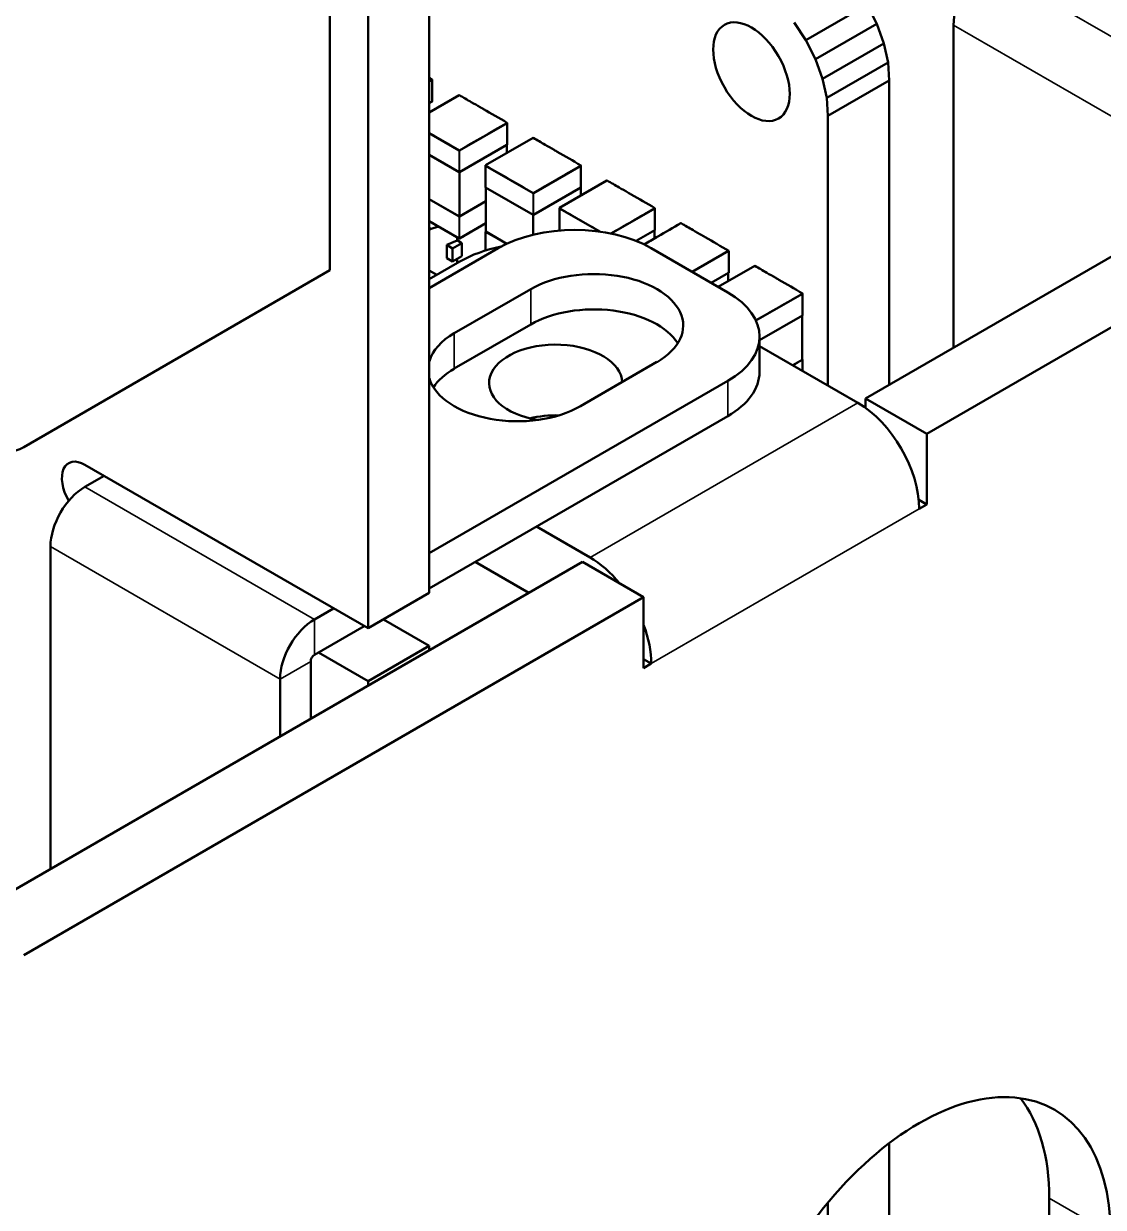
# Model space of a CAD drawing. Header units: millimetres. Extents: x 3118 to 4801, y 919 to 1849.
# Drawn here: x 4052.97 to 4072.92, y 1641.12 to 1662.99 of the extents above; entities that cross this region are included whole.
import ezdxf

# ---------------------------------------------------------------- set-up
doc = ezdxf.new("R2010")
doc.units = ezdxf.units.MM
doc.header["$LTSCALE"] = 1.8
doc.layers.add('외형선(ISO)', color=7, linetype='Continuous', lineweight=50)
doc.layers.add('좁은 외형선(ISO)', color=7, linetype='Continuous', lineweight=35)

msp = doc.modelspace()

# ---------------------------------------------------------------- linework, layer by layer
at = {"layer": '외형선(ISO)'}
for p, q in [((4058.632, 1669.865), (4058.632, 1658.434)), ((4060.47, 1666.027), (4060.47, 1652.473)), ((4059.339, 1651.82), (4059.339, 1665.374)), ((4068.56, 1663.338), (4067.427, 1662.684)), ((4068.737, 1662.987), (4068.56, 1663.338)), ((4067.427, 1662.684), (4067.211, 1663.012)), ((4068.737, 1662.987), (4067.603, 1662.333)), ((4068.868, 1662.628), (4068.737, 1662.987)), ((4070.158, 1657.005), (4070.158, 1662.965)), ((4067.603, 1662.333), (4067.427, 1662.684)), ((4068.868, 1662.628), (4067.735, 1661.974)), ((4079.986, 1662.68), (4068.531, 1656.066)), ((4068.949, 1662.273), (4068.868, 1662.628)), ((4067.735, 1661.974), (4067.603, 1662.333)), ((4068.949, 1662.273), (4067.815, 1661.619)), ((4068.969, 1661.941), (4068.949, 1662.273)), ((4060.47, 1661.923), (4060.523, 1661.954)), ((4060.524, 1661.556), (4060.524, 1661.956)), ((4067.815, 1661.619), (4067.735, 1661.974)), ((4068.969, 1661.941), (4067.836, 1661.287)), ((4068.969, 1656.319), (4068.969, 1661.941)), ((4081.118, 1662.026), (4069.663, 1655.413)), ((4061.022, 1661.67), (4060.47, 1661.351)), ((4067.836, 1661.287), (4067.815, 1661.619)), ((4060.522, 1661.552), (4060.47, 1661.522)), ((4067.836, 1656.304), (4067.836, 1661.287)), ((4060.47, 1660.968), (4061.022, 1660.649)), ((4061.029, 1660.649), (4061.906, 1661.155)), ((4061.907, 1660.757), (4061.907, 1661.157)), ((4061.905, 1660.753), (4061.028, 1660.247)), ((4062.387, 1660.881), (4061.51, 1660.375)), ((4061.902, 1660.602), (4061.902, 1660.751)), ((4061.023, 1660.247), (4060.47, 1660.566)), ((4061.509, 1659.969), (4061.509, 1660.372)), ((4061.51, 1660.367), (4062.387, 1659.861)), ((4062.394, 1659.861), (4063.271, 1660.367)), ((4063.272, 1659.969), (4063.272, 1660.369)), ((4061.026, 1660.246), (4061.025, 1659.43)), ((4063.752, 1660.093), (4062.875, 1659.587)), ((4062.388, 1659.458), (4061.511, 1659.965)), ((4061.517, 1659.961), (4061.517, 1659.146)), ((4063.27, 1659.964), (4062.393, 1659.458)), ((4063.267, 1659.813), (4063.267, 1659.963)), ((4061.025, 1659.43), (4060.47, 1659.751)), ((4061.517, 1659.714), (4061.025, 1659.43)), ((4062.391, 1659.458), (4062.391, 1659.092)), ((4062.874, 1659.181), (4062.874, 1659.584)), ((4062.875, 1659.579), (4063.619, 1659.149)), ((4063.83, 1659.113), (4064.636, 1659.578)), ((4064.637, 1659.18), (4064.637, 1659.58)), ((4061.022, 1659.024), (4060.47, 1659.343)), ((4060.47, 1659.224), (4060.507, 1659.202)), ((4060.507, 1659.202), (4060.47, 1659.181)), ((4060.507, 1659.202), (4060.637, 1659.244)), ((4061.517, 1659.306), (4061.029, 1659.024)), ((4060.984, 1658.988), (4060.793, 1658.902)), ((4060.984, 1659.045), (4060.984, 1658.988)), ((4061.072, 1658.938), (4060.984, 1658.989)), ((4061.509, 1659.144), (4061.509, 1658.799)), ((4061.511, 1659.149), (4061.517, 1659.152)), ((4061.514, 1659.149), (4061.517, 1659.151)), ((4061.902, 1658.924), (4061.514, 1659.149)), ((4062.888, 1659.17), (4062.876, 1659.176)), ((4062.882, 1659.173), (4062.882, 1659.169)), ((4064.635, 1659.176), (4064.29, 1658.977)), ((4064.632, 1659.023), (4064.632, 1659.175)), ((4064.632, 1659.022), (4064.632, 1659.022)), ((4060.47, 1658.107), (4061.743, 1658.842)), ((4060.793, 1658.902), (4060.793, 1658.658)), ((4060.901, 1658.84), (4060.793, 1658.902)), ((4060.901, 1658.84), (4061.072, 1658.938)), ((4060.901, 1658.84), (4060.901, 1658.595)), ((4061.072, 1658.938), (4061.072, 1658.693)), ((4065.986, 1658.025), (4064.571, 1658.842)), ((4066.001, 1658.794), (4065.327, 1658.406)), ((4066.002, 1658.392), (4066.002, 1658.795)), ((4060.47, 1658.27), (4061.036, 1658.597)), ((4060.901, 1658.595), (4060.793, 1658.658)), ((4060.901, 1658.595), (4061.072, 1658.693)), ((4060.984, 1658.642), (4060.984, 1658.567)), ((4058.632, 1658.434), (4052.975, 1655.168)), ((4060.47, 1658.428), (4060.606, 1658.349)), ((4065.679, 1658.203), (4066, 1658.388)), ((4066.482, 1658.516), (4065.809, 1658.128)), ((4065.994, 1658.384), (4065.994, 1658.234)), ((4060.93, 1657.27), (4062.344, 1658.087)), ((4066.505, 1657.504), (4067.366, 1658.002)), ((4067.367, 1657.604), (4067.367, 1658.004)), ((4067.365, 1657.599), (4066.571, 1657.141)), ((4067.362, 1656.783), (4067.362, 1657.598)), ((4062.344, 1657.434), (4060.93, 1656.617)), ((4066.571, 1657.209), (4066.571, 1656.556)), ((4066.571, 1657.034), (4068.39, 1655.984)), ((4064.677, 1656.74), (4063.263, 1655.923)), ((4067.362, 1656.783), (4067.184, 1656.68)), ((4067.362, 1656.785), (4067.365, 1656.783)), ((4067.367, 1656.779), (4067.367, 1656.575)), ((4060.47, 1653.208), (4065.986, 1656.393)), ((4068.531, 1656.066), (4069.663, 1655.413)), ((4068.531, 1655.892), (4068.531, 1656.066)), ((4060.47, 1652.555), (4065.986, 1655.739)), ((4069.663, 1655.413), (4069.663, 1654.106)), ((4054.106, 1654.841), (4059.339, 1651.82)), ((4054.106, 1654.433), (4054.46, 1654.637)), ((4069.663, 1654.106), (4069.512, 1654.193)), ((4069.663, 1654.106), (4069.521, 1654.025)), ((4062.45, 1653.698), (4063.44, 1653.127)), ((4053.47, 1647.37), (4053.47, 1653.331)), ((4063.299, 1653.045), (4051.843, 1646.431)), ((4061.319, 1653.045), (4062.309, 1652.473)), ((4064.43, 1652.392), (4063.299, 1653.045)), ((4059.339, 1651.82), (4060.47, 1652.473)), ((4064.43, 1652.392), (4052.975, 1645.778)), ((4064.43, 1651.085), (4064.43, 1652.392)), ((4058.349, 1651.983), (4058.702, 1652.188)), ((4059.622, 1651.983), (4060.47, 1651.494)), ((4058.349, 1651.33), (4059.268, 1651.861)), ((4059.339, 1650.84), (4058.42, 1651.371)), ((4060.47, 1651.494), (4059.339, 1650.84)), ((4060.47, 1651.494), (4060.47, 1651.412)), ((4058.278, 1650.146), (4058.278, 1651.208)), ((4064.571, 1651.167), (4064.43, 1651.249)), ((4064.571, 1651.167), (4064.43, 1651.085)), ((4057.712, 1649.82), (4057.712, 1650.881)), ((4059.339, 1650.759), (4059.339, 1650.84)), ((4068.969, 1620.3), (4068.969, 1642.307)), ((4071.925, 1612.71), (4071.925, 1641.287)), ((4067.836, 1619.646), (4067.836, 1641.209))]:
    msp.add_line(p, q, dxfattribs=at)
for centre, start, end in [((4060.519, 1661.956), 359.9906, 59.9722), ((4060.519, 1661.556), 300, 359.9906), ((4061.902, 1661.157), 359.9906, 59.9722), ((4061.902, 1660.757), 300, 359.9906), ((4063.267, 1660.369), 359.9906, 59.9722), ((4061.026, 1660.251), 239.9906, 300), ((4061.514, 1659.969), 179.9906, 239.9906), ((4063.267, 1659.969), 300, 359.9906), ((4062.391, 1659.463), 239.9906, 300), ((4064.632, 1659.58), 359.9906, 59.9722), ((4065.121, 1659.299), 60.0533, 119.9816), ((4061.025, 1659.026), 240.0185, 299.9373), ((4061.514, 1659.144), 120, 179.9906), ((4062.879, 1659.181), 179.9906, 239.9906), ((4064.632, 1659.18), 300, 359.9906), ((4065.997, 1658.392), 300, 359.9906), ((4067.362, 1658.004), 359.9906, 59.9722), ((4067.362, 1657.604), 300, 359.9906), ((4067.362, 1656.779), 359.9906, 59.9906)]:
    msp.add_arc(centre, 0.005, start, end, dxfattribs=at)
for centre, major_axis, start_param, end_param in [((4070.794, 1663.333), (0.45, 0.779), 0.785398, 2.356194), ((4063.157, 1658.025), (2, 0), 0.785398, 2.356194), ((4062.45, 1657.781), (2, 0), 1.903572, 2.356194), ((4063.511, 1657.413), (1.65, 0), 5.497787, 8.63938), ((4064.571, 1657.209), (2, 0), 5.497787, 7.068583), ((4063.511, 1656.76), (1.65, 0), 0.349938, 2.356194), ((4062.097, 1656.597), (-1.65, 0), 5.497787, 6.113654), ((4062.804, 1656.352), (-1.229, 0), 3.163652, 7.578432), ((4062.097, 1655.943), (-1.65, 0), 5.497787, 5.933247), ((4062.097, 1656.597), (-1.65, 0), 0.169531, 2.356194), ((4064.571, 1656.556), (2, 0), 5.497787, 6.283185), ((4068.39, 1654.678), (-0.8, 1.386), 3.926991, 5.497787), ((4062.804, 1655.045), (-1.229, 0), 4.660933, 5.114625), ((4052.975, 1655.984), (-0.5, -0.866), 5.497787, 7.068583), ((4054.106, 1654.351), (-0.3, 0.52), 5.497787, 7.859818), ((4054.106, 1653.698), (0.45, 0.779), 0.785398, 2.356194), ((4063.44, 1651.82), (0.8, -1.386), 1.850834, 2.356194), ((4058.349, 1651.249), (0.45, 0.779), 0.785398, 2.356194), ((4063.44, 1651.82), (0.8, -1.386), 0.785398, 1.290759), ((4058.349, 1651.249), (0.05, 0.0866), 0.785398, 2.356194), ((4069.521, 1638.593), (2.5, 4.33), 5.497787, 8.63938), ((4068.39, 1639.246), (2.5, 4.33), 5.497787, 6.054934)]:
    msp.add_ellipse(centre, major_axis=major_axis, ratio=0.57735, start_param=start_param, end_param=end_param, dxfattribs=at)
msp.add_ellipse((4066.422, 1662.104), major_axis=(0.5, -0.866), ratio=0.57735, dxfattribs=at)
for points in [[(4060.47, 1661.99), (4060.487, 1661.98), (4060.505, 1661.97), (4060.522, 1661.96)], [(4061.026, 1661.669), (4061.024, 1661.67), (4061.023, 1661.67), (4061.022, 1661.67)], [(4062.391, 1660.881), (4062.389, 1660.882), (4062.388, 1660.882), (4062.387, 1660.881)], [(4063.756, 1660.093), (4063.754, 1660.093), (4063.753, 1660.094), (4063.752, 1660.093)], [(4066.001, 1658.794), (4066.002, 1658.795), (4066.002, 1658.795), (4066.002, 1658.795)], [(4066.485, 1658.516), (4066.484, 1658.517), (4066.483, 1658.517), (4066.482, 1658.516)]]:
    msp.add_open_spline(points, degree=3, dxfattribs=at)
for points, knots in [([(4061.026, 1661.669), (4061.099, 1661.627), (4061.172, 1661.585), (4061.3, 1661.511), (4061.355, 1661.479), (4061.421, 1661.442), (4061.431, 1661.436), (4061.446, 1661.427), (4061.451, 1661.424), (4061.46, 1661.419), (4061.465, 1661.416), (4061.615, 1661.329), (4061.76, 1661.246), (4061.905, 1661.162)], [0, 0, 0, 0, 0.0310884, 0.0310884, 0.0544048, 0.0544048, 0.0587766, 0.0587766, 0.0608259, 0.0608259, 0.0628111, 0.0628111, 0.1243539, 0.1243539, 0.1243539, 0.1243539]), ([(4062.391, 1660.881), (4062.464, 1660.839), (4062.537, 1660.797), (4062.665, 1660.723), (4062.72, 1660.691), (4062.786, 1660.653), (4062.796, 1660.647), (4062.811, 1660.639), (4062.816, 1660.636), (4062.825, 1660.63), (4062.83, 1660.628), (4062.98, 1660.541), (4063.125, 1660.457), (4063.27, 1660.373)], [0, 0, 0, 0, 0.0310884, 0.0310884, 0.0544048, 0.0544048, 0.0587766, 0.0587766, 0.0608259, 0.0608259, 0.0628111, 0.0628111, 0.1243539, 0.1243539, 0.1243539, 0.1243539]), ([(4061.51, 1660.375), (4061.509, 1660.375), (4061.509, 1660.373), (4061.509, 1660.371), (4061.509, 1660.371), (4061.509, 1660.37), (4061.509, 1660.369), (4061.509, 1660.369), (4061.51, 1660.368), (4061.51, 1660.368), (4061.51, 1660.368), (4061.51, 1660.368), (4061.51, 1660.368), (4061.51, 1660.367), (4061.51, 1660.367), (4061.51, 1660.367), (4061.51, 1660.367), (4061.51, 1660.367), (4061.51, 1660.367), (4061.51, 1660.367), (4061.51, 1660.367), (4061.51, 1660.367)], [0.0000000028, 0.0000000028, 0.0000000028, 0.0000000028, 0.0004738719, 0.0004738719, 0.0004738719, 0.0007108064, 0.0007108064, 0.0007108064, 0.0008292737, 0.0008292737, 0.0008292737, 0.0008885073, 0.0008885073, 0.0008885073, 0.0009181242, 0.0009181242, 0.0009181242, 0.0009329326, 0.0009329326, 0.0009329326, 0.000947741, 0.000947741, 0.000947741, 0.000947741]), ([(4063.756, 1660.093), (4063.829, 1660.05), (4063.902, 1660.008), (4064.03, 1659.934), (4064.085, 1659.903), (4064.151, 1659.865), (4064.161, 1659.859), (4064.176, 1659.85), (4064.181, 1659.847), (4064.19, 1659.842), (4064.195, 1659.839), (4064.345, 1659.753), (4064.49, 1659.669), (4064.635, 1659.585)], [0, 0, 0, 0, 0.0310884, 0.0310884, 0.0544048, 0.0544048, 0.0587766, 0.0587766, 0.0608259, 0.0608259, 0.0628111, 0.0628111, 0.1243539, 0.1243539, 0.1243539, 0.1243539]), ([(4062.875, 1659.587), (4062.874, 1659.586), (4062.874, 1659.585), (4062.874, 1659.583), (4062.874, 1659.582), (4062.874, 1659.582), (4062.874, 1659.581), (4062.874, 1659.58), (4062.875, 1659.58), (4062.875, 1659.58), (4062.875, 1659.58), (4062.875, 1659.579), (4062.875, 1659.579), (4062.875, 1659.579), (4062.875, 1659.579), (4062.875, 1659.579), (4062.875, 1659.579), (4062.875, 1659.579), (4062.875, 1659.579), (4062.875, 1659.579), (4062.875, 1659.579), (4062.875, 1659.579)], [0.0000000028, 0.0000000028, 0.0000000028, 0.0000000028, 0.0004738719, 0.0004738719, 0.0004738719, 0.0007108064, 0.0007108064, 0.0007108064, 0.0008292737, 0.0008292737, 0.0008292737, 0.0008885073, 0.0008885073, 0.0008885073, 0.0009181242, 0.0009181242, 0.0009181242, 0.0009329326, 0.0009329326, 0.0009329326, 0.000947741, 0.000947741, 0.000947741, 0.000947741]), ([(4061.023, 1659.022), (4060.95, 1659.064), (4060.876, 1659.106), (4060.748, 1659.18), (4060.693, 1659.212), (4060.628, 1659.25), (4060.618, 1659.256), (4060.602, 1659.265), (4060.598, 1659.267), (4060.588, 1659.273), (4060.583, 1659.276), (4060.543, 1659.299), (4060.506, 1659.32), (4060.47, 1659.341)], [0, 0, 0, 0, 0.03108835, 0.03108835, 0.05440463, 0.05440463, 0.05877643, 0.05877643, 0.06082571, 0.06082571, 0.06281096, 0.06281096, 0.0781672, 0.0781672, 0.0781672, 0.0781672]), ([(4061.517, 1659.304), (4061.5, 1659.294), (4061.483, 1659.285), (4061.462, 1659.272), (4061.457, 1659.27), (4061.311, 1659.185), (4061.169, 1659.104), (4061.028, 1659.022)], [0.05479997, 0.05479997, 0.05479997, 0.05479997, 0.06200025, 0.06200025, 0.06393776, 0.06393776, 0.1240006, 0.1240006, 0.1240006, 0.1240006]), ([(4064.44, 1658.912), (4064.52, 1658.958), (4064.6, 1659.004), (4064.684, 1659.053), (4064.689, 1659.056), (4064.835, 1659.14), (4064.976, 1659.222), (4065.118, 1659.303)], [0.02805361, 0.02805361, 0.02805361, 0.02805361, 0.06200025, 0.06200025, 0.06393776, 0.06393776, 0.1240006, 0.1240006, 0.1240006, 0.1240006]), ([(4065.123, 1659.303), (4065.196, 1659.261), (4065.27, 1659.219), (4065.398, 1659.145), (4065.453, 1659.113), (4065.518, 1659.075), (4065.528, 1659.069), (4065.543, 1659.061), (4065.548, 1659.058), (4065.558, 1659.052), (4065.562, 1659.05), (4065.712, 1658.963), (4065.857, 1658.879), (4066.002, 1658.795)], [0, 0, 0, 0, 0.0310884, 0.0310884, 0.0544047, 0.0544047, 0.0587765, 0.0587765, 0.0608258, 0.0608258, 0.0628111, 0.0628111, 0.1243538, 0.1243538, 0.1243538, 0.1243538]), ([(4066.486, 1658.516), (4066.559, 1658.474), (4066.632, 1658.431), (4066.76, 1658.357), (4066.815, 1658.326), (4066.881, 1658.288), (4066.891, 1658.282), (4066.906, 1658.273), (4066.911, 1658.271), (4066.92, 1658.265), (4066.925, 1658.262), (4067.075, 1658.176), (4067.22, 1658.092), (4067.365, 1658.008)], [0, 0, 0, 0, 0.0310884, 0.0310884, 0.0544048, 0.0544048, 0.0587766, 0.0587766, 0.0608259, 0.0608259, 0.0628111, 0.0628111, 0.1243539, 0.1243539, 0.1243539, 0.1243539])]:
    msp.add_open_spline(points, degree=3, knots=knots, dxfattribs=at)
at = {"layer": '좁은 외형선(ISO)'}
for p, q in [((4070.794, 1664.068), (4075.037, 1661.618)), ((4070.158, 1662.965), (4074.4, 1660.516)), ((4060.523, 1661.954), (4060.523, 1661.554)), ((4060.523, 1661.554), (4060.47, 1661.523)), ((4061.906, 1661.155), (4061.906, 1660.755)), ((4061.906, 1660.755), (4061.029, 1660.249)), ((4061.022, 1660.249), (4060.47, 1660.568)), ((4061.022, 1660.649), (4061.022, 1660.249)), ((4061.029, 1660.249), (4061.029, 1660.649)), ((4061.51, 1659.967), (4061.51, 1660.367)), ((4063.271, 1660.367), (4063.271, 1659.967)), ((4062.387, 1659.461), (4061.51, 1659.967)), ((4062.387, 1659.861), (4062.387, 1659.461)), ((4063.271, 1659.967), (4062.394, 1659.461)), ((4062.394, 1659.461), (4062.394, 1659.861)), ((4060.47, 1659.743), (4061.022, 1659.424)), ((4061.029, 1659.424), (4061.517, 1659.706)), ((4061.022, 1659.424), (4061.022, 1659.024)), ((4061.029, 1659.024), (4061.029, 1659.424)), ((4062.875, 1659.179), (4062.875, 1659.579)), ((4064.636, 1659.578), (4064.636, 1659.178)), ((4061.51, 1658.8), (4061.51, 1659.142)), ((4061.51, 1659.142), (4061.894, 1658.921)), ((4062.89, 1659.17), (4062.875, 1659.179)), ((4064.636, 1659.178), (4064.288, 1658.978)), ((4066.001, 1658.794), (4066.001, 1658.39)), ((4066.001, 1658.39), (4065.677, 1658.203)), ((4062.344, 1658.087), (4062.344, 1657.434)), ((4067.366, 1658.002), (4067.366, 1657.602)), ((4067.366, 1657.602), (4066.571, 1657.143)), ((4060.93, 1657.27), (4060.93, 1656.617)), ((4067.191, 1656.676), (4067.366, 1656.777)), ((4067.366, 1656.777), (4067.366, 1656.575)), ((4065.986, 1656.393), (4065.986, 1655.739)), ((4068.39, 1655.984), (4063.44, 1653.127)), ((4054.106, 1654.433), (4058.349, 1651.983)), ((4064.571, 1651.167), (4069.521, 1654.025)), ((4053.47, 1653.331), (4057.712, 1650.881)), ((4058.349, 1651.983), (4058.349, 1651.33)), ((4057.712, 1650.881), (4058.278, 1651.208)), ((4073.057, 1640.634), (4071.925, 1641.287))]:
    msp.add_line(p, q, dxfattribs=at)
for centre, major_axis, ratio, start_param, end_param in [((3885.986, 1356.728), (170.559, 307.488), 0.816532, 6.26727, 6.267468), ((3886.449, 1559.012), (301.967, 175.754), 0.004955, 0.953533, 0.953733), ((4060.519, 1661.956), (0.005, 0), 0.57746, 5.497882, 6.283185), ((3887.369, 1355.929), (170.559, 307.488), 0.816532, 6.26727, 6.27081), ((4060.519, 1661.556), (0.0025, -0.00433), 0.57735, 0, 0.785208), ((4060.519, 1661.556), (0.005, 0), 0.57746, 5.497882, 6.283185), ((4234.798, 1559.396), (302.247, -175.084), 0.001809, 2.184368, 2.186616), ((3887.832, 1558.214), (301.967, 175.754), 0.004955, 0.953533, 0.957082), ((4061.902, 1661.157), (0.005, 0), 0.57746, 5.497882, 6.283185), ((4061.902, 1660.757), (0.0025, -0.00433), 0.57735, 0, 0.785208), ((4061.902, 1660.757), (0.005, 0), 0.57746, 5.497882, 6.283185), ((3888.734, 1355.141), (170.559, 307.488), 0.816532, 6.26727, 6.27081), ((4061.026, 1660.651), (0.005, 0), 0.57746, 3.927086, 5.498229), ((4236.163, 1558.608), (302.247, -175.084), 0.001809, 2.184368, 2.187932), ((3889.197, 1557.425), (301.967, 175.754), 0.004955, 0.953533, 0.957082), ((4063.267, 1660.369), (0.005, 0), 0.57746, 5.497882, 6.283185), ((4061.026, 1660.251), (0.005, 0), 0.57746, 3.927086, 5.497882), ((4061.026, 1660.251), (-0.0025, -0.00433), 0.577241, 5.497882, 6.283185), ((4061.026, 1660.251), (0.0025, -0.00433), 0.57735, 0, 0.785208), ((3890.099, 1354.352), (170.559, 307.488), 0.816532, 6.26727, 6.27081), ((4061.514, 1659.969), (-0.005, 0), 0.57746, 0, 0.785493), ((4061.514, 1659.969), (-0.0025, -0.00433), 0.577241, 5.497882, 6.283185), ((4062.391, 1659.863), (0.005, 0), 0.57746, 3.927086, 5.498229), ((4063.267, 1659.969), (0.0025, -0.00433), 0.57735, 0, 0.785208), ((4063.267, 1659.969), (0.005, 0), 0.57746, 5.497882, 6.283185), ((4061.025, 1659.426), (0.0025, 0.00433), 0.577241, 0.785493, 2.356289), ((4061.025, 1659.426), (-0.005, 0), 0.57746, 0.785493, 2.356289), ((4061.025, 1659.426), (0.0025, -0.00433), 0.57735, 0.785208, 2.356005), ((4062.391, 1659.463), (0.005, 0), 0.57746, 3.927086, 5.497882), ((4062.391, 1659.463), (-0.0025, -0.00433), 0.577241, 5.497882, 6.283185), ((4062.391, 1659.463), (0.0025, -0.00433), 0.57735, 0, 0.785208), ((4237.528, 1557.819), (302.247, -175.084), 0.001809, 2.184844, 2.187932), ((3890.562, 1556.637), (301.967, 175.754), 0.004955, 0.953533, 0.956825), ((4064.632, 1659.58), (0.005, 0), 0.57746, 5.497882, 6.283185), ((4238.411, 1358.852), (-174.344, 299.843), 0.816496, 6.278891, 6.281661), ((3877.794, 1347.812), (199.56, 303.969), 0.816131, 0.044965, 0.048389), ((4061.025, 1659.026), (-0.005, 0), 0.57746, 0.785245, 2.356289), ((4061.514, 1659.144), (-0.005, 0), 0.57746, 0, 0.785493), ((4061.514, 1659.144), (0.0025, 0.00433), 0.577241, 0.785493, 2.356289), ((4061.514, 1659.144), (-0.0025, 0.00433), 0.57735, 5.497597, 6.283185), ((4062.879, 1659.181), (-0.005, 0), 0.57746, 0, 0.785493), ((4062.879, 1659.181), (-0.0025, -0.00433), 0.577241, 5.497882, 6.283185), ((4064.632, 1659.18), (0.0025, -0.00433), 0.57735, 0, 0.785208), ((4064.632, 1659.18), (0.005, 0), 0.57746, 5.497882, 6.283185), ((4065.997, 1658.392), (0.0025, -0.00433), 0.57735, 0, 0.785209), ((4065.997, 1658.392), (0.005, 0), 0.57746, 5.497882, 6.283185), ((3892.829, 1352.776), (170.559, 307.488), 0.816532, 6.26727, 6.27081), ((3893.292, 1555.06), (301.967, 175.754), 0.004955, 0.953533, 0.957017), ((4067.362, 1658.004), (0.005, 0), 0.57746, 5.497882, 6.283185), ((4067.362, 1657.604), (0.0025, -0.00433), 0.57735, 0, 0.785208), ((4067.362, 1657.604), (0.005, 0), 0.57746, 5.497882, 6.283185), ((4067.362, 1656.779), (0.0025, 0.00433), 0.577241, 0, 0.785493), ((4067.362, 1656.779), (-0.0025, 0.00433), 0.57735, 3.926801, 5.497597), ((4067.362, 1656.779), (0.005, 0), 0.57746, 5.497882, 6.283185)]:
    msp.add_ellipse(centre, major_axis=major_axis, ratio=ratio, start_param=start_param, end_param=end_param, dxfattribs=at)
for points in [[(4060.519, 1661.96), (4060.52, 1661.961), (4060.521, 1661.961), (4060.522, 1661.96)], [(4060.523, 1661.954), (4060.523, 1661.956), (4060.521, 1661.959), (4060.519, 1661.96)], [(4061.902, 1661.161), (4061.903, 1661.162), (4061.904, 1661.162), (4061.905, 1661.161)], [(4061.906, 1661.155), (4061.906, 1661.157), (4061.904, 1661.16), (4061.902, 1661.161)], [(4061.022, 1660.649), (4061.022, 1660.651), (4061.024, 1660.654), (4061.026, 1660.655)], [(4061.026, 1660.655), (4061.027, 1660.654), (4061.029, 1660.651), (4061.029, 1660.649)], [(4063.267, 1660.373), (4063.268, 1660.373), (4063.269, 1660.373), (4063.27, 1660.373)], [(4063.271, 1660.367), (4063.271, 1660.369), (4063.269, 1660.372), (4063.267, 1660.373)], [(4062.387, 1659.861), (4062.387, 1659.863), (4062.389, 1659.866), (4062.391, 1659.867)], [(4062.391, 1659.867), (4062.392, 1659.866), (4062.394, 1659.863), (4062.394, 1659.861)], [(4064.632, 1659.585), (4064.633, 1659.585), (4064.634, 1659.585), (4064.635, 1659.585)], [(4064.636, 1659.578), (4064.636, 1659.58), (4064.634, 1659.584), (4064.632, 1659.585)], [(4065.121, 1659.303), (4065.12, 1659.303), (4065.119, 1659.303), (4065.118, 1659.303)], [(4065.123, 1659.303), (4065.122, 1659.303), (4065.121, 1659.303), (4065.121, 1659.303)], [(4061.023, 1659.022), (4061.022, 1659.023), (4061.022, 1659.023), (4061.022, 1659.024)], [(4061.029, 1659.024), (4061.029, 1659.023), (4061.028, 1659.023), (4061.028, 1659.022)], [(4067.362, 1658.008), (4067.363, 1658.008), (4067.364, 1658.008), (4067.365, 1658.008)], [(4067.366, 1658.002), (4067.366, 1658.004), (4067.364, 1658.007), (4067.362, 1658.008)]]:
    msp.add_open_spline(points, degree=3, dxfattribs=at)

doc.saveas('drawing.dxf')
